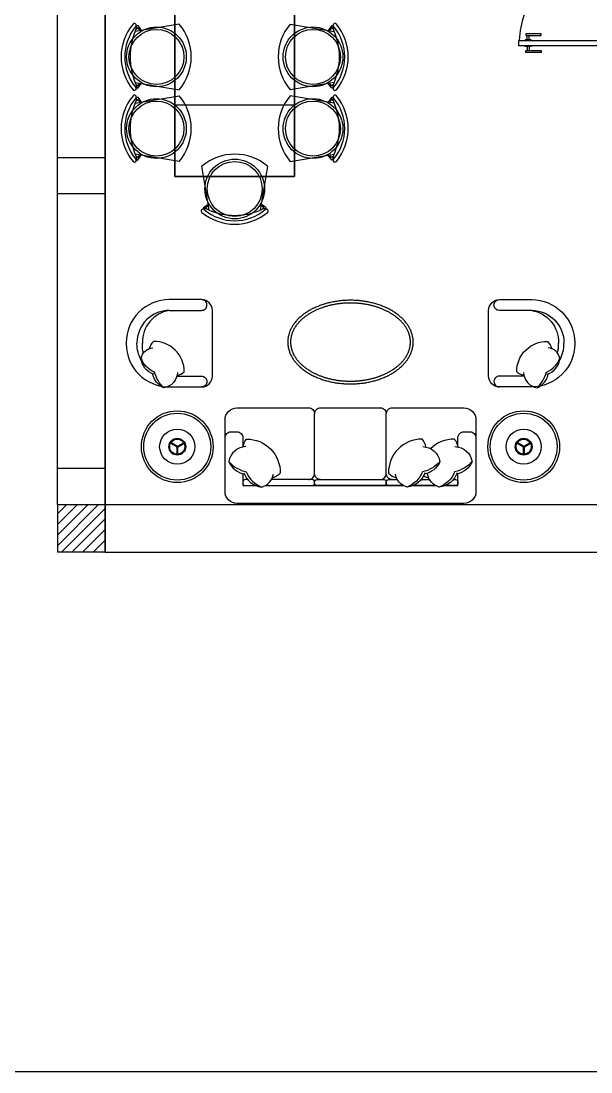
# Model space of a CAD drawing. Header units: inches. Extents: x 5 to 80005, y 6 to 60006.
# Drawn here: x 39719 to 44490, y 6 to 8799 of the extents above; entities that cross this region are included whole.
import ezdxf

# ---------------------------------------------------------------- set-up
doc = ezdxf.new("R2010")
doc.units = ezdxf.units.IN
doc.header["$MEASUREMENT"] = 0
doc.linetypes.add('ACAD_ISO08W100', pattern=[36, 24, -3, 6, -3])
doc.layers.add('freecads.com', color=7, linetype='Continuous')

# ---------------------------------------------------------------- blocks, each defined once
blk = doc.blocks.new('columnn')
h = blk.add_hatch()
h.set_pattern_fill('ANSI31', color=256, scale=500)
h.set_pattern_definition([(45, (-20875.046, -16891.983), (-44.19417, 44.19417), [])])
h.paths.add_polyline_path([(0, 200), (-200, 200), (-200, 0), (0, 0)])
h.paths.add_polyline_path([(200, 200), (0, 200), (0, 0), (200, 0)])
h.paths.add_polyline_path([(0, 0), (-200, 0), (-200, -200), (0, -200)])
h.paths.add_polyline_path([(200, 0), (0, 0), (0, -200), (200, -200)])
for p, q in [((-200, 200), (-200, -200)), ((-200, 200), (200, 200)), ((200, -200), (200, 200)), ((200, -200), (-200, -200))]:
    blk.add_line(p, q)

msp = doc.modelspace()

# ---------------------------------------------------------------- linework, layer by layer
for p, q in [((40424.29238, 14753.79966), (40424.29238, 4353.79966)), ((40024.29238, 4753.79966), (40024.29238, 14353.79966)), ((40424.29238, 4753.79966), (40424.29238, 14353.79966)), ((40424.29238, 4753.79966), (50024.29238, 4753.79966)), ((40424.29238, 4353.79966), (50024.29238, 4353.79966))]:
    msp.add_line(p, q)
at = {"color": 7, "linetype": 'ByBlock', "lineweight": -2, "ltscale": 0.7}
for p, q in [((41007.86114, 9499.14231), (41007.86114, 8099.14231)), ((41007.86114, 9499.14231), (41007.86114, 7499.14231)), ((42007.86114, 8099.14231), (42007.86114, 9499.14231)), ((42007.86114, 7499.14231), (42007.86114, 9499.14231)), ((41007.86114, 7499.14231), (41007.86114, 8899.14231)), ((42007.86114, 8899.14231), (42007.86114, 7499.14231)), ((41043.61749, 8774.14231), (40674.94875, 8712.69752)), ((40677.61074, 8718.83828), (40681.19485, 8713.73853)), ((40682.76272, 8769.526), (40682.20326, 8770.74708)), ((40684.93735, 8733.48999), (40697.685, 8742.44905)), ((40696.01643, 8762.21454), (40724.95915, 8721.03258)), ((40697.685, 8742.44905), (40714.01807, 8719.20907)), ((41972.10479, 8774.14231), (42340.77354, 8712.69752)), ((42319.70585, 8762.21454), (42290.76314, 8721.03258)), ((42318.03729, 8742.44905), (42301.70421, 8719.20907)), ((42330.78493, 8733.48999), (42318.03729, 8742.44905)), ((42332.95956, 8769.526), (42333.51903, 8770.74708)), ((42338.11154, 8718.83828), (42334.52743, 8713.73853)), ((40674.94875, 8285.5871), (41043.61749, 8224.14231)), ((40677.61074, 8279.44633), (40681.19485, 8284.54608)), ((40696.01643, 8236.07007), (40724.95915, 8277.25203)), ((40697.685, 8255.83557), (40714.01807, 8279.07554)), ((42340.77354, 8285.5871), (41972.10479, 8224.14231)), ((42319.70585, 8236.07007), (42290.76314, 8277.25203)), ((42318.03729, 8255.83557), (42301.70421, 8279.07554)), ((42338.11154, 8279.44633), (42334.52743, 8284.54608)), ((40682.76272, 8228.75861), (40682.20326, 8227.53753)), ((40684.93735, 8264.79462), (40697.685, 8255.83557)), ((42330.78493, 8264.79462), (42318.03729, 8255.83557)), ((42332.95956, 8228.75861), (42333.51903, 8227.53753)), ((40674.94875, 8112.69752), (41043.61749, 8174.14231)), ((40677.61074, 8118.83828), (40681.19485, 8113.73853)), ((40682.76272, 8169.526), (40682.20326, 8170.74708)), ((40684.93735, 8133.48999), (40697.685, 8142.44905)), ((40696.01643, 8162.21454), (40724.95915, 8121.03258)), ((40697.685, 8142.44905), (40714.01807, 8119.20907)), ((41007.86114, 8099.14231), (42007.86114, 8099.14231)), ((42340.77354, 8112.69752), (41972.10479, 8174.14231)), ((42319.70585, 8162.21454), (42290.76314, 8121.03258)), ((42318.03729, 8142.44905), (42301.70421, 8119.20907)), ((42330.78493, 8133.48999), (42318.03729, 8142.44905)), ((42332.95956, 8169.526), (42333.51903, 8170.74708)), ((42338.11154, 8118.83828), (42334.52743, 8113.73853)), ((41043.61749, 7624.14231), (40674.94875, 7685.5871)), ((40677.61074, 7679.44633), (40681.19485, 7684.54608)), ((40684.93735, 7664.79462), (40697.685, 7655.83557)), ((40696.01643, 7636.07007), (40724.95915, 7677.25203)), ((40697.685, 7655.83557), (40714.01807, 7679.07554)), ((41972.10479, 7624.14231), (42340.77354, 7685.5871)), ((42319.70585, 7636.07007), (42290.76314, 7677.25203)), ((42318.03729, 7655.83557), (42301.70421, 7679.07554)), ((42330.78493, 7664.79462), (42318.03729, 7655.83557)), ((42338.11154, 7679.44633), (42334.52743, 7684.54608)), ((40682.76272, 7628.75861), (40682.20326, 7627.53753)), ((41294.30593, 7216.22991), (41232.86114, 7584.89866)), ((41782.86114, 7584.89866), (41721.41635, 7216.22991)), ((42332.95956, 7628.75861), (42333.51903, 7627.53753)), ((41007.86114, 7499.14231), (42007.86114, 7499.14231)), ((42007.86114, 7499.14231), (41007.86114, 7499.14231)), ((41237.47745, 7224.04389), (41236.25637, 7223.48442)), ((41244.78891, 7237.29759), (41285.97087, 7266.24031)), ((41264.5544, 7238.96616), (41287.79438, 7255.29924)), ((41273.51346, 7226.21852), (41264.5544, 7238.96616)), ((41288.16516, 7218.89191), (41293.26491, 7222.47602)), ((41727.55712, 7218.89191), (41722.45737, 7222.47602)), ((41751.16788, 7238.96616), (41727.9279, 7255.29924)), ((41770.93338, 7237.29759), (41729.75142, 7266.24031)), ((41742.20882, 7226.21852), (41751.16788, 7238.96616)), ((41778.24484, 7224.04389), (41779.46591, 7223.48442))]:
    msp.add_line(p, q, dxfattribs=at)
at = {"color": 7, "linetype": 'ACAD_ISO08W100', "ltscale": 20}
for p, q in [((40424.29238, 7653.79966), (40024.29238, 7653.79966)), ((40424.29238, 7353.79966), (40024.29238, 7353.79966)), ((40424.29238, 5053.79966), (40024.29238, 5053.79966))]:
    msp.add_line(p, q, dxfattribs=at)
at = {"color": 7, "ltscale": 0.03}
for p, q in [((41025.28614, 5234.91433), (40964.22022, 5270.17075)), ((41028.43614, 5240.37029), (40967.37022, 5275.62671)), ((41023.71114, 5237.64231), (41023.71114, 5167.12946)), ((41025.28614, 5240.37029), (41086.35206, 5275.62671)), ((41028.43614, 5234.91433), (41089.50206, 5270.17075)), ((41030.01114, 5237.64231), (41030.01114, 5167.12946)), ((43925.28614, 5234.91433), (43864.22022, 5270.17075)), ((43928.43614, 5240.37029), (43867.37022, 5275.62671)), ((43923.71114, 5237.64231), (43923.71114, 5167.12946)), ((43925.28614, 5240.37029), (43986.35206, 5275.62671)), ((43928.43614, 5234.91433), (43989.50206, 5270.17075)), ((43930.01114, 5237.64231), (43930.01114, 5167.12946))]:
    msp.add_line(p, q, dxfattribs=at)
at = {"color": 7, "ltscale": 20}
msp.add_lwpolyline([(4.79238, 60005.79966), (80004.79238, 60005.79966), (80004.79238, 5.79966), (4.79238, 5.79966)], close=True, dxfattribs=at)
at = {"color": 7, "ltscale": 0.03}
for points in [[(41320.79775, 6102.64231), (41320.79775, 6377.64231, 0.414213563), (41230.63381, 6467.80624), (40960.14201, 6467.80624, 0.4142135624), (40599.48627, 6107.1505), (40599.48627, 6102.64231), (40599.48627, 6098.13411, 0.4142135624), (40960.14201, 5737.47837), (41230.63381, 5737.47837, 0.414213563), (41320.79775, 5827.64231), (41320.79775, 6102.64231)], [(43632.92454, 6102.64231), (43632.92454, 6377.64231, -0.414213563), (43723.08847, 6467.80624), (43993.58028, 6467.80624, -0.4142135624), (44354.23601, 6107.1505), (44354.23601, 6102.64231), (44354.23601, 6098.13411, -0.4142135624), (43993.58028, 5737.47837), (43723.08847, 5737.47837, -0.414213563), (43632.92454, 5827.64231), (43632.92454, 6102.64231)]]:
    msp.add_lwpolyline(points, format="xyb", dxfattribs=at)
at = {"color": 7}
for points in [[(40960.13754, 6377.64231), (41230.63381, 6377.64231, 0.4142135624), (41275.71578, 6422.72427), (41275.71578, 6422.72427, 0.4142135624), (41230.63381, 6467.80624)], [(43993.58474, 6377.64231), (43723.08847, 6377.64231, -0.4142135624), (43678.0065, 6422.72427), (43678.0065, 6422.72427, -0.4142135624), (43723.08847, 6467.80624)], [(40960.14201, 6377.64231, 0.4142135624), (40689.6502, 6107.1505), (40689.6502, 6102.64231)], [(40960.14201, 6377.64231, 0.3727189106), (40734.73217, 6107.1505), (40734.73217, 6102.64231)], [(43993.58028, 6377.64231, -0.3727189106), (44218.99011, 6107.1505), (44218.99011, 6102.64231)], [(43993.58028, 6377.64231, -0.4142135624), (44264.07208, 6107.1505), (44264.07208, 6102.64231)], [(40725.32699, 5963.86676, -0.1305914895), (40689.6502, 6098.13411), (40689.6502, 6102.64231)], [(40744.44621, 6021.27191, -0.0723842364), (40734.73217, 6098.13411), (40734.73217, 6102.64231)], [(41025.5192, 5836.56061, 0.1655406299), (41085.08502, 5864.44974, 0.4259891687), (40826.82532, 6117.63882, 0.1215233233), (40791.22872, 6057.53659, -7.1154642914)], [(43928.20308, 5836.56061, -0.1655406299), (43868.63726, 5864.44974, -0.4259891687), (44126.89697, 6117.63882, -0.1215233233), (44162.49356, 6057.53659, 7.1154642914)], [(44209.27607, 6021.27191, 0.0723842364), (44218.99011, 6098.13411), (44218.99011, 6102.64231)], [(44228.39529, 5963.86676, 0.1305914895), (44264.07208, 6098.13411), (44264.07208, 6102.64231)], [(40830.98084, 5843.66321, -0.3066634949), (40723.52143, 5978.12646, -0.3063299663), (40821.66011, 6065.96759, 0.8728471598)], [(44122.74144, 5843.66321, 0.3066634949), (44230.20086, 5978.12646, 0.3063299663), (44132.06217, 6065.96759, -0.8728471598)], [(40914.63362, 5730.10454, -0.1477298759), (40837.1557, 5861.86621, -0.2133427586), (40723.52143, 5978.12646, -0.1786618102)], [(44039.08866, 5730.10454, 0.1477298759), (44116.56659, 5861.86621, 0.2133427586), (44230.20086, 5978.12646, 0.1786618102)], [(41028.26789, 5859.28263, -0.3567723648), (40914.63362, 5730.10454, -0.2495420503), (40820.98932, 5847.15175, 9.6168803477)], [(41023.35125, 5827.64231), (41230.63381, 5827.64231, -0.4142135624), (41275.71578, 5782.56034), (41275.71578, 5782.56034, -0.4142135624), (41230.63381, 5737.47837)], [(43930.37103, 5827.64231), (43723.08847, 5827.64231, 0.4142135624), (43678.0065, 5782.56034), (43678.0065, 5782.56034, 0.4142135624), (43723.08847, 5737.47837)], [(43925.45439, 5859.28263, 0.3567723648), (44039.08866, 5730.10454, 0.2495420503), (44132.73296, 5847.15175, -9.6168803477)], [(42126.86114, 4962.64231, 0.4142135624), (42176.86114, 5012.64231), (42176.86114, 5512.64231, 0.4142135624)], [(42826.86114, 4962.64231, -0.4142135624), (42776.86114, 5012.64231), (42776.86114, 5512.64231, -0.4142135624)], [(41426.86114, 5312.64231, -0.4142135624), (41476.86114, 5362.64231), (41526.86114, 5362.64231, -0.4142135624), (41576.86114, 5312.64231), (41576.86114, 5235.17411)], [(41576.75234, 5235.15156, -0.1655406299), (41607.68393, 5301.21547, -0.4259891687), (41888.49364, 5014.78198, -0.1215233233), (41821.8348, 4975.30212, 7.1154642914)], [(43107.62187, 5235.15156, 0.1655406299), (43076.69028, 5301.21547, 0.4259891687), (42795.88058, 5014.78198, 0.1215233233), (42862.53942, 4975.30212, -7.1154642914)], [(43376.96994, 5235.15156, 0.1655406299), (43346.03835, 5301.21547, 0.2002311474), (43147.55667, 5220.75597, 0.1215233233)], [(43376.86114, 5235.17411), (43376.86114, 5312.64231, -0.4142135624), (43426.86114, 5362.64231), (43476.86114, 5362.64231, -0.4142135624), (43526.86114, 5312.64231)], [(41601.95314, 5238.2001, 0.3567723648), (41458.68289, 5112.16937, 0.2495420503), (41588.49888, 5008.30933, -9.6168803477)], [(43082.42108, 5238.2001, -0.3567723648), (43225.69133, 5112.16937, -0.2495420503), (43095.87534, 5008.30933, 9.6168803477)], [(43351.76915, 5238.2001, -0.3567723648), (43495.0394, 5112.16937, -0.2495420503), (43365.2234, 5008.30933, 9.6168803477)], [(41458.68289, 5112.16937, 0.1477298759), (41604.81856, 5026.23931, 0.2133427586), (41733.76175, 4900.20857, 0.1786618102)], [(43225.69133, 5112.16937, -0.1477298759), (43079.55566, 5026.23931, -0.2133427586), (42950.61247, 4900.20857, -0.1786618102)], [(43495.0394, 5112.16937, -0.1477298759), (43348.90373, 5026.23931, -0.2133427586), (43219.96053, 4900.20857, -0.1786618102)], [(41584.62978, 5019.39083, 0.3066634949), (41733.76175, 4900.20857, 0.3063299663), (41831.18554, 5009.0533, -0.8728471598)], [(42226.86114, 4962.64231, -0.4142135624), (42176.86114, 5012.64231)], [(42726.86114, 4962.64231, 0.4142135624), (42776.86114, 5012.64231)], [(43099.74444, 5019.39083, -0.3066634949), (42950.61247, 4900.20857, -0.3063299663), (42853.18867, 5009.0533, 0.8728471598)], [(43369.0925, 5019.39083, -0.3066634949), (43219.96053, 4900.20857, -0.3063299663), (43122.53674, 5009.0533, 0.8728471598)], [(41615.01694, 4962.64231), (41596.86114, 4962.64231, 0.4142135624), (41576.86114, 4942.64231), (41576.86114, 4932.64231, 0.4142135624), (41596.86114, 4912.64231)], [(41765.22913, 4912.64231), (42156.86114, 4912.64231, 0.4142135624), (42176.86114, 4932.64231), (42176.86114, 4942.64231, 0.4142135624), (42156.86114, 4962.64231), (41815.57607, 4962.64231, 0.4142135624)], [(42919.14508, 4912.64231), (42796.86114, 4912.64231, -0.4142135624), (42776.86114, 4932.64231), (42776.86114, 4942.64231, -0.4142135624), (42796.86114, 4962.64231), (42868.79815, 4962.64231, -0.4142135624)], [(43069.35727, 4962.64231), (43138.14621, 4962.64231, -0.4142135624)], [(43089.96815, 4994.8497, 0.071865379), (43131.88749, 4975.30212, -7.1154642914)], [(43271.67502, 4912.64231), (43376.86114, 4912.64231), (43376.86114, 5010.90421, -0.4142135624)], [(43338.70534, 4962.64231), (43356.86114, 4962.64231, -0.4142135624), (43376.86114, 4942.64231), (43376.86114, 4932.64231, -0.4142135624), (43356.86114, 4912.64231)], [(41596.86114, 4912.64231), (41682.04727, 4912.64231, 0.4142135624)], [(43188.49315, 4912.64231), (43002.32695, 4912.64231, -0.4142135624)], [(43356.86114, 4912.64231), (43271.67502, 4912.64231, -0.4142135624)]]:
    msp.add_lwpolyline(points, format="xyb", dxfattribs=at)
at = {"color": 7, "ltscale": 0.03}
msp.add_lwpolyline([(41426.86114, 5462.64231, -0.4142135624), (41526.86114, 5562.64231), (42126.86114, 5562.64231, -0.4142135624), (42176.86114, 5512.64231, -0.4142135624), (42226.86114, 5562.64231), (42726.86114, 5562.64231, -0.4142135624), (42776.86114, 5512.64231, -0.4142135624), (42826.86114, 5562.64231), (43426.86114, 5562.64231, -0.4142135624), (43526.86114, 5462.64231), (43526.86114, 4862.64231, -0.4142135624), (43426.86114, 4762.64231), (41526.86114, 4762.64231, -0.4142135624), (41426.86114, 4862.64231)], format="xyb", close=True, dxfattribs=at)
at = {"color": 7}
for points in [[(41576.86114, 5010.90421), (41576.86114, 4912.64231), (41682.04727, 4912.64231)], [(41765.22913, 4912.64231), (42919.14508, 4912.64231)], [(43002.32695, 4912.64231), (43188.49315, 4912.64231)]]:
    msp.add_lwpolyline(points, dxfattribs=at)
msp.add_lwpolyline([(42756.86114, 4912.64231), (42196.86114, 4912.64231, -0.4142135624), (42176.86114, 4932.64231), (42176.86114, 4942.64231, -0.4142135624), (42196.86114, 4962.64231), (42756.86114, 4962.64231, -0.4142135624), (42776.86114, 4942.64231), (42776.86114, 4932.64231, -0.4142135624)], format="xyb", close=True, dxfattribs=at)
at = {"color": 7, "ltscale": 0.03}
msp.add_polyline3d([(41951.86114, 6112.64231, 0), (41951.95516, 6106.01886, 0), (41952.23717, 6099.39779, 0), (41952.70708, 6092.78146, 0), (41953.36472, 6086.17225, 0), (41954.20985, 6079.57251, 0), (41955.24217, 6072.98462, 0), (41956.46131, 6066.41093, 0), (41957.86683, 6059.8538, 0), (41959.45824, 6053.31558, 0), (41961.23495, 6046.79861, 0), (41963.19634, 6040.30521, 0), (41965.3417, 6033.83773, 0), (41967.67027, 6027.39847, 0), (41970.1812, 6020.98974, 0), (41972.8736, 6014.61383, 0), (41975.74651, 6008.27304, 0), (41978.79889, 6001.96962, 0), (41982.02966, 5995.70585, 0), (41985.43765, 5989.48395, 0), (41989.02165, 5983.30617, 0), (41992.78037, 5977.1747, 0), (41996.71247, 5971.09176, 0), (42000.81654, 5965.05951, 0), (42005.0911, 5959.08012, 0), (42009.53463, 5953.15573, 0), (42014.14553, 5947.28846, 0), (42018.92216, 5941.48041, 0), (42023.8628, 5935.73366, 0), (42028.96568, 5930.05028, 0), (42034.22898, 5924.43229, 0), (42039.65082, 5918.88171, 0), (42045.22924, 5913.40053, 0), (42050.96225, 5907.9907, 0), (42056.84779, 5902.65417, 0), (42062.88377, 5897.39285, 0), (42069.06802, 5892.20862, 0), (42075.39832, 5887.10335, 0), (42081.8724, 5882.07885, 0), (42088.48795, 5877.13692, 0), (42095.2426, 5872.27935, 0), (42102.13393, 5867.50786, 0), (42109.15947, 5862.82417, 0), (42116.3167, 5858.22995, 0), (42123.60307, 5853.72685, 0), (42131.01595, 5849.31648, 0), (42138.5527, 5845.00043, 0), (42146.21062, 5840.78023, 0), (42153.98696, 5836.6574, 0), (42161.87894, 5832.63341, 0), (42169.88373, 5828.70971, 0), (42177.99847, 5824.8877, 0), (42186.22024, 5821.16876, 0), (42194.54612, 5817.5542, 0), (42202.9731, 5814.04534, 0), (42211.49818, 5810.64341, 0), (42220.1183, 5807.34965, 0), (42228.83037, 5804.16523, 0), (42237.63127, 5801.0913, 0), (42246.51786, 5798.12895, 0), (42255.48695, 5795.27924, 0), (42264.53532, 5792.54319, 0), (42273.65974, 5789.9218, 0), (42282.85693, 5787.41598, 0), (42292.12361, 5785.02665, 0), (42301.45645, 5782.75465, 0), (42310.85212, 5780.60081, 0), (42320.30724, 5778.56589, 0), (42329.81843, 5776.65061, 0), (42339.38229, 5774.85568, 0), (42348.99538, 5773.18172, 0), (42358.65427, 5771.62935, 0), (42368.3555, 5770.19911, 0), (42378.09559, 5768.89152, 0), (42387.87105, 5767.70704, 0), (42397.67839, 5766.6461, 0), (42407.51408, 5765.70909, 0), (42417.37461, 5764.89633, 0), (42427.25645, 5764.20811, 0), (42437.15605, 5763.64469, 0), (42447.06987, 5763.20627, 0), (42456.99437, 5762.89299, 0), (42466.92597, 5762.70498, 0), (42476.86114, 5762.64231, 0), (42486.79631, 5762.70498, 0), (42496.72792, 5762.89299, 0), (42506.65241, 5763.20627, 0), (42516.56623, 5763.64469, 0), (42526.46584, 5764.20811, 0), (42536.34767, 5764.89633, 0), (42546.2082, 5765.70909, 0), (42556.0439, 5766.6461, 0), (42565.85123, 5767.70704, 0), (42575.62669, 5768.89152, 0), (42585.36678, 5770.19911, 0), (42595.06801, 5771.62935, 0), (42604.7269, 5773.18172, 0), (42614.34, 5774.85568, 0), (42623.90385, 5776.65061, 0), (42633.41504, 5778.56589, 0), (42642.87017, 5780.60081, 0), (42652.26583, 5782.75465, 0), (42661.59867, 5785.02665, 0), (42670.86535, 5787.41598, 0), (42680.06255, 5789.9218, 0), (42689.18696, 5792.54319, 0), (42698.23534, 5795.27924, 0), (42707.20442, 5798.12895, 0), (42716.09101, 5801.0913, 0), (42724.89191, 5804.16523, 0), (42733.60399, 5807.34965, 0), (42742.22411, 5810.64341, 0), (42750.74918, 5814.04534, 0), (42759.17617, 5817.5542, 0), (42767.50204, 5821.16876, 0), (42775.72381, 5824.8877, 0), (42783.83855, 5828.70971, 0), (42791.84334, 5832.63341, 0), (42799.73532, 5836.6574, 0), (42807.51167, 5840.78023, 0), (42815.16958, 5845.00043, 0), (42822.70633, 5849.31648, 0), (42830.11922, 5853.72685, 0), (42837.40558, 5858.22995, 0), (42844.56281, 5862.82417, 0), (42851.58835, 5867.50786, 0), (42858.47968, 5872.27935, 0), (42865.23433, 5877.13692, 0), (42871.84988, 5882.07885, 0), (42878.32397, 5887.10335, 0), (42884.65426, 5892.20862, 0), (42890.83851, 5897.39285, 0), (42896.87449, 5902.65417, 0), (42902.76004, 5907.9907, 0), (42908.49305, 5913.40053, 0), (42914.07147, 5918.88171, 0), (42919.4933, 5924.43229, 0), (42924.7566, 5930.05028, 0), (42929.85948, 5935.73366, 0), (42934.80012, 5941.48041, 0), (42939.57675, 5947.28846, 0), (42944.18766, 5953.15573, 0), (42948.63118, 5959.08012, 0), (42952.90575, 5965.05951, 0), (42957.00981, 5971.09176, 0), (42960.94191, 5977.1747, 0), (42964.70063, 5983.30617, 0), (42968.28463, 5989.48395, 0), (42971.69262, 5995.70585, 0), (42974.92339, 6001.96962, 0), (42977.97577, 6008.27304, 0), (42980.84868, 6014.61383, 0), (42983.54108, 6020.98974, 0), (42986.05202, 6027.39847, 0), (42988.38058, 6033.83773, 0), (42990.52594, 6040.30521, 0), (42992.48733, 6046.79861, 0), (42994.26404, 6053.31558, 0), (42995.85545, 6059.8538, 0), (42997.26097, 6066.41093, 0), (42998.48011, 6072.98462, 0), (42999.51243, 6079.57251, 0), (43000.35757, 6086.17225, 0), (43001.0152, 6092.78146, 0), (43001.48511, 6099.39779, 0), (43001.76713, 6106.01886, 0), (43001.86114, 6112.64231, 0), (43001.76713, 6119.26575, 0), (43001.48511, 6125.88682, 0), (43001.0152, 6132.50315, 0), (43000.35757, 6139.11237, 0), (42999.51243, 6145.7121, 0), (42998.48011, 6152.29999, 0), (42997.26097, 6158.87368, 0), (42995.85545, 6165.43081, 0), (42994.26404, 6171.96903, 0), (42992.48733, 6178.48601, 0), (42990.52594, 6184.9794, 0), (42988.38058, 6191.44689, 0), (42986.05202, 6197.88615, 0), (42983.54108, 6204.29488, 0), (42980.84868, 6210.67078, 0), (42977.97577, 6217.01158, 0), (42974.92339, 6223.31499, 0), (42971.69262, 6229.57877, 0), (42968.28463, 6235.80066, 0), (42964.70063, 6241.97845, 0), (42960.94191, 6248.10991, 0), (42957.00981, 6254.19286, 0), (42952.90575, 6260.2251, 0), (42948.63118, 6266.20449, 0), (42944.18766, 6272.12889, 0), (42939.57675, 6277.99616, 0), (42934.80012, 6283.8042, 0), (42929.85948, 6289.55095, 0), (42924.7566, 6295.23434, 0), (42919.4933, 6300.85232, 0), (42914.07147, 6306.40291, 0), (42908.49305, 6311.88409, 0), (42902.76004, 6317.29392, 0), (42896.87449, 6322.63044, 0), (42890.83851, 6327.89176, 0), (42884.65426, 6333.07599, 0), (42878.32397, 6338.18127, 0), (42871.84988, 6343.20577, 0), (42865.23433, 6348.14769, 0), (42858.47968, 6353.00527, 0), (42851.58835, 6357.77675, 0), (42844.56281, 6362.46045, 0), (42837.40558, 6367.05467, 0), (42830.11922, 6371.55777, 0), (42822.70633, 6375.96813, 0), (42815.16958, 6380.28419, 0), (42807.51167, 6384.50439, 0), (42799.73532, 6388.62722, 0), (42791.84334, 6392.65121, 0), (42783.83855, 6396.5749, 0), (42775.72381, 6400.39691, 0), (42767.50204, 6404.11586, 0), (42759.17617, 6407.73041, 0), (42750.74918, 6411.23928, 0), (42742.22411, 6414.6412, 0), (42733.60399, 6417.93496, 0), (42724.89191, 6421.11938, 0), (42716.09101, 6424.19332, 0), (42707.20442, 6427.15567, 0), (42698.23534, 6430.00538, 0), (42689.18696, 6432.74142, 0), (42680.06255, 6435.36282, 0), (42670.86535, 6437.86863, 0), (42661.59867, 6440.25797, 0), (42652.26583, 6442.52996, 0), (42642.87017, 6444.68381, 0), (42633.41504, 6446.71873, 0), (42623.90385, 6448.634, 0), (42614.34, 6450.42894, 0), (42604.7269, 6452.10289, 0), (42595.06801, 6453.65527, 0), (42585.36678, 6455.08551, 0), (42575.62669, 6456.3931, 0), (42565.85123, 6457.57758, 0), (42556.0439, 6458.63851, 0), (42546.2082, 6459.57553, 0), (42536.34767, 6460.38829, 0), (42526.46584, 6461.0765, 0), (42516.56623, 6461.63992, 0), (42506.65241, 6462.07835, 0), (42496.72792, 6462.39162, 0), (42486.79631, 6462.57963, 0), (42476.86114, 6462.64231, 0), (42466.92597, 6462.57963, 0), (42456.99437, 6462.39162, 0), (42447.06987, 6462.07835, 0), (42437.15605, 6461.63992, 0), (42427.25645, 6461.0765, 0), (42417.37461, 6460.38829, 0), (42407.51408, 6459.57553, 0), (42397.67839, 6458.63851, 0), (42387.87105, 6457.57758, 0), (42378.09559, 6456.3931, 0), (42368.3555, 6455.08551, 0), (42358.65427, 6453.65527, 0), (42348.99538, 6452.10289, 0), (42339.38229, 6450.42894, 0), (42329.81843, 6448.634, 0), (42320.30724, 6446.71873, 0), (42310.85212, 6444.68381, 0), (42301.45645, 6442.52996, 0), (42292.12361, 6440.25797, 0), (42282.85693, 6437.86863, 0), (42273.65974, 6435.36282, 0), (42264.53532, 6432.74142, 0), (42255.48695, 6430.00538, 0), (42246.51786, 6427.15567, 0), (42237.63127, 6424.19332, 0), (42228.83037, 6421.11938, 0), (42220.1183, 6417.93496, 0), (42211.49818, 6414.6412, 0), (42202.9731, 6411.23928, 0), (42194.54612, 6407.73041, 0), (42186.22024, 6404.11586, 0), (42177.99847, 6400.39691, 0), (42169.88373, 6396.5749, 0), (42161.87894, 6392.65121, 0), (42153.98696, 6388.62722, 0), (42146.21062, 6384.50439, 0), (42138.5527, 6380.28419, 0), (42131.01595, 6375.96813, 0), (42123.60307, 6371.55777, 0), (42116.3167, 6367.05467, 0), (42109.15947, 6362.46045, 0), (42102.13393, 6357.77675, 0), (42095.2426, 6353.00527, 0), (42088.48795, 6348.14769, 0), (42081.8724, 6343.20577, 0), (42075.39832, 6338.18127, 0), (42069.06802, 6333.07599, 0), (42062.88377, 6327.89176, 0), (42056.84779, 6322.63044, 0), (42050.96225, 6317.29392, 0), (42045.22924, 6311.88409, 0), (42039.65082, 6306.40291, 0), (42034.22898, 6300.85232, 0), (42028.96568, 6295.23434, 0), (42023.8628, 6289.55095, 0), (42018.92216, 6283.8042, 0), (42014.14553, 6277.99616, 0), (42009.53463, 6272.12889, 0), (42005.0911, 6266.20449, 0), (42000.81654, 6260.2251, 0), (41996.71247, 6254.19286, 0), (41992.78037, 6248.10991, 0), (41989.02165, 6241.97845, 0), (41985.43765, 6235.80066, 0), (41982.02966, 6229.57877, 0), (41978.79889, 6223.31499, 0), (41975.74651, 6217.01158, 0), (41972.8736, 6210.67078, 0), (41970.1812, 6204.29488, 0), (41967.67027, 6197.88615, 0), (41965.3417, 6191.44689, 0), (41963.19634, 6184.9794, 0), (41961.23495, 6178.48601, 0), (41959.45824, 6171.96903, 0), (41957.86683, 6165.43081, 0), (41956.46131, 6158.87368, 0), (41955.24217, 6152.29999, 0), (41954.20985, 6145.7121, 0), (41953.36472, 6139.11237, 0), (41952.70708, 6132.50315, 0), (41952.23717, 6125.88682, 0), (41951.95516, 6119.26575, 0), (41951.86114, 6112.64231, 0)], dxfattribs=at)
at = {"color": 7, "linetype": 'Continuous'}
msp.add_polyline3d([(41975.19447, 6112.64231, 0), (41975.22505, 6109.06291, 0), (41975.3173, 6105.46697, 0), (41975.47204, 6101.855, 0), (41975.69009, 6098.22748, 0), (41975.97225, 6094.58494, 0), (41976.31934, 6090.92786, 0), (41976.73216, 6087.25675, 0), (41977.21153, 6083.57212, 0), (41977.75825, 6079.87445, 0), (41978.37314, 6076.16427, 0), (41979.057, 6072.44206, 0), (41979.81065, 6068.70834, 0), (41980.6349, 6064.9636, 0), (41981.53055, 6061.20834, 0), (41982.49842, 6057.44307, 0), (41983.53933, 6053.66829, 0), (41984.65407, 6049.8845, 0), (41985.84346, 6046.0922, 0), (41987.10831, 6042.2919, 0), (41988.44943, 6038.4841, 0), (41989.86766, 6034.66931, 0), (41991.3645, 6030.84855, 0), (41992.94052, 6027.02306, 0), (41994.59584, 6023.19399, 0), (41996.33058, 6019.36248, 0), (41998.14486, 6015.52966, 0), (42000.0388, 6011.69667, 0), (42002.0125, 6007.86466, 0), (42004.06608, 6004.03476, 0), (42006.19966, 6000.20811, 0), (42008.41336, 5996.38586, 0), (42010.70729, 5992.56914, 0), (42013.08157, 5988.75909, 0), (42015.53631, 5984.95685, 0), (42018.07163, 5981.16356, 0), (42020.68765, 5977.38036, 0), (42023.38447, 5973.60839, 0), (42026.16222, 5969.8488, 0), (42029.02102, 5966.10271, 0), (42031.96097, 5962.37127, 0), (42034.9822, 5958.65562, 0), (42038.08544, 5954.95687, 0), (42041.27573, 5951.2759, 0), (42044.55317, 5947.61361, 0), (42047.91652, 5943.97098, 0), (42051.36456, 5940.34894, 0), (42054.89608, 5936.74847, 0), (42058.50985, 5933.17052, 0), (42062.20466, 5929.61605, 0), (42065.97927, 5926.08601, 0), (42069.83248, 5922.58136, 0), (42073.76306, 5919.10306, 0), (42077.76979, 5915.65206, 0), (42081.85145, 5912.22933, 0), (42086.00681, 5908.83581, 0), (42090.23466, 5905.47247, 0), (42094.53378, 5902.14027, 0), (42098.90294, 5898.84015, 0), (42103.34093, 5895.57309, 0), (42107.84652, 5892.34003, 0), (42112.4185, 5889.14193, 0), (42117.05564, 5885.97975, 0), (42121.75671, 5882.85445, 0), (42126.52051, 5879.76698, 0), (42131.34581, 5876.71831, 0), (42136.23139, 5873.70938, 0), (42141.17603, 5870.74116, 0), (42146.1785, 5867.8146, 0), (42151.23759, 5864.93066, 0), (42156.35208, 5862.09029, 0), (42161.52074, 5859.29446, 0), (42166.74236, 5856.54413, 0), (42172.0157, 5853.84024, 0), (42177.33957, 5851.18375, 0), (42182.71272, 5848.57563, 0), (42188.13394, 5846.01683, 0), (42193.60202, 5843.50831, 0), (42199.11572, 5841.05102, 0), (42204.67383, 5838.64592, 0), (42210.27513, 5836.29397, 0), (42215.9184, 5833.99613, 0), (42221.60242, 5831.75335, 0), (42227.32595, 5829.56659, 0), (42233.08037, 5827.43654, 0), (42238.85125, 5825.36299, 0), (42244.63789, 5823.34571, 0), (42250.43989, 5821.38444, 0), (42256.25687, 5819.47894, 0), (42262.08841, 5817.62897, 0), (42267.93414, 5815.8343, 0), (42273.79364, 5814.09468, 0), (42279.66652, 5812.40986, 0), (42285.55239, 5810.77962, 0), (42291.45085, 5809.20369, 0), (42297.36151, 5807.68185, 0), (42303.28396, 5806.21385, 0), (42309.21781, 5804.79946, 0), (42315.16266, 5803.43842, 0), (42321.11812, 5802.13049, 0), (42327.08379, 5800.87545, 0), (42333.05928, 5799.67303, 0), (42339.04418, 5798.52301, 0), (42345.0381, 5797.42514, 0), (42351.04065, 5796.37918, 0), (42357.05143, 5795.38489, 0), (42363.07003, 5794.44202, 0), (42369.09608, 5793.55033, 0), (42375.12916, 5792.70959, 0), (42381.16888, 5791.91955, 0), (42387.21485, 5791.17997, 0), (42393.26666, 5790.49061, 0), (42399.32393, 5789.85122, 0), (42405.38626, 5789.26157, 0), (42411.45324, 5788.72141, 0), (42417.52449, 5788.2305, 0), (42423.5996, 5787.7886, 0), (42429.67818, 5787.39547, 0), (42435.75984, 5787.05087, 0), (42441.84417, 5786.75455, 0), (42447.93078, 5786.50628, 0), (42454.01928, 5786.3058, 0), (42460.10926, 5786.15289, 0), (42466.20033, 5786.0473, 0), (42472.2921, 5785.98878, 0), (42478.38416, 5785.9771, 0), (42484.47613, 5786.01217, 0), (42490.5676, 5786.09419, 0), (42496.65818, 5786.22342, 0), (42502.74746, 5786.40008, 0), (42508.83507, 5786.62442, 0), (42514.92059, 5786.89669, 0), (42521.00363, 5787.21712, 0), (42527.0838, 5787.58596, 0), (42533.1607, 5788.00344, 0), (42539.23393, 5788.46981, 0), (42545.30309, 5788.98532, 0), (42551.36779, 5789.55019, 0), (42557.42764, 5790.16468, 0), (42563.48223, 5790.82903, 0), (42569.53117, 5791.54347, 0), (42575.57407, 5792.30825, 0), (42581.61052, 5793.12361, 0), (42587.64013, 5793.98979, 0), (42593.66251, 5794.90704, 0), (42599.67725, 5795.87559, 0), (42605.68396, 5796.89569, 0), (42611.68225, 5797.96757, 0), (42617.67171, 5799.09149, 0), (42623.65195, 5800.26768, 0), (42629.62258, 5801.49638, 0), (42635.58319, 5802.77783, 0), (42641.5334, 5804.11228, 0), (42647.4728, 5805.49997, 0), (42653.401, 5806.94114, 0), (42659.3176, 5808.43603, 0), (42665.22221, 5809.98488, 0), (42671.11442, 5811.58793, 0), (42676.99385, 5813.24544, 0), (42682.86009, 5814.95762, 0), (42688.71275, 5816.72474, 0), (42694.55144, 5818.54703, 0), (42700.37575, 5820.42473, 0), (42706.18529, 5822.35808, 0), (42711.97966, 5824.34733, 0), (42717.75847, 5826.39272, 0), (42723.52131, 5828.49448, 0), (42729.26296, 5830.65291, 0), (42734.96689, 5832.8678, 0), (42740.63068, 5835.13823, 0), (42746.25312, 5837.46324, 0), (42751.83298, 5839.84189, 0), (42757.36904, 5842.2732, 0), (42762.86008, 5844.75623, 0), (42768.30488, 5847.29001, 0), (42773.70223, 5849.87359, 0), (42779.05089, 5852.50601, 0), (42784.34964, 5855.18632, 0), (42789.59728, 5857.91355, 0), (42794.79257, 5860.68675, 0), (42799.9343, 5863.50497, 0), (42805.02124, 5866.36724, 0), (42810.05217, 5869.27261, 0), (42815.02588, 5872.22012, 0), (42819.94114, 5875.20881, 0), (42824.79673, 5878.23774, 0), (42829.59143, 5881.30593, 0), (42834.32402, 5884.41243, 0), (42838.99329, 5887.55629, 0), (42843.59799, 5890.73655, 0), (42848.13693, 5893.95225, 0), (42852.60887, 5897.20243, 0), (42857.0126, 5900.48614, 0), (42861.34689, 5903.80242, 0), (42865.61053, 5907.15031, 0), (42869.80229, 5910.52886, 0), (42873.92096, 5913.9371, 0), (42877.9653, 5917.37409, 0), (42881.93411, 5920.83886, 0), (42885.82615, 5924.33045, 0), (42889.64022, 5927.84792, 0), (42893.37508, 5931.39029, 0), (42897.02952, 5934.95662, 0), (42900.60232, 5938.54595, 0), (42904.09225, 5942.15733, 0), (42907.4981, 5945.78978, 0), (42910.81865, 5949.44236, 0), (42914.05266, 5953.11411, 0), (42917.19896, 5956.80407, 0), (42920.26087, 5960.5114, 0), (42923.24144, 5964.23509, 0), (42926.1408, 5967.97399, 0), (42928.95906, 5971.72698, 0), (42931.69633, 5975.4929, 0), (42934.35274, 5979.27063, 0), (42936.92839, 5983.05901, 0), (42939.42341, 5986.85692, 0), (42941.8379, 5990.66321, 0), (42944.17199, 5994.47674, 0), (42946.42579, 5998.29637, 0), (42948.59942, 6002.12096, 0), (42950.69299, 6005.94938, 0), (42952.70662, 6009.78047, 0), (42954.64042, 6013.61312, 0), (42956.49451, 6017.44616, 0), (42958.26901, 6021.27847, 0), (42959.96403, 6025.10891, 0), (42961.57968, 6028.93633, 0), (42963.11609, 6032.75959, 0), (42964.57343, 6036.57754, 0), (42965.95299, 6040.38891, 0), (42967.25588, 6044.19302, 0), (42968.4829, 6047.98938, 0), (42969.63487, 6051.77749, 0), (42970.71259, 6055.55684, 0), (42971.71687, 6059.32692, 0), (42972.64854, 6063.08725, 0), (42973.50839, 6066.83731, 0), (42974.29723, 6070.57661, 0), (42975.01589, 6074.30464, 0), (42975.66516, 6078.0209, 0), (42976.24587, 6081.72488, 0), (42976.75881, 6085.41609, 0), (42977.2048, 6089.09403, 0), (42977.58465, 6092.75818, 0), (42977.89917, 6096.40806, 0), (42978.14918, 6100.04315, 0), (42978.33547, 6103.66296, 0), (42978.45887, 6107.26698, 0), (42978.52018, 6110.85471, 0), (42978.52018, 6114.42991, 0), (42978.45887, 6118.01764, 0), (42978.33547, 6121.62166, 0), (42978.14918, 6125.24146, 0), (42977.89917, 6128.87656, 0), (42977.58465, 6132.52643, 0), (42977.2048, 6136.19059, 0), (42976.75881, 6139.86852, 0), (42976.24587, 6143.55973, 0), (42975.66516, 6147.26372, 0), (42975.01589, 6150.97998, 0), (42974.29723, 6154.70801, 0), (42973.50839, 6158.4473, 0), (42972.64854, 6162.19736, 0), (42971.71687, 6165.95769, 0), (42970.71259, 6169.72778, 0), (42969.63487, 6173.50713, 0), (42968.4829, 6177.29523, 0), (42967.25588, 6181.09159, 0), (42965.95299, 6184.89571, 0), (42964.57343, 6188.70707, 0), (42963.11609, 6192.52503, 0), (42961.57968, 6196.34829, 0), (42959.96403, 6200.17571, 0), (42958.26901, 6204.00614, 0), (42956.49451, 6207.83845, 0), (42954.64042, 6211.6715, 0), (42952.70662, 6215.50414, 0), (42950.69299, 6219.33524, 0), (42948.59942, 6223.16366, 0), (42946.42579, 6226.98825, 0), (42944.17199, 6230.80788, 0), (42941.8379, 6234.62141, 0), (42939.42341, 6238.4277, 0), (42936.92839, 6242.2256, 0), (42934.35274, 6246.01399, 0), (42931.69633, 6249.79171, 0), (42928.95906, 6253.55764, 0), (42926.1408, 6257.31062, 0), (42923.24144, 6261.04953, 0), (42920.26087, 6264.77322, 0), (42917.19896, 6268.48054, 0), (42914.05266, 6272.17051, 0), (42910.81865, 6275.84226, 0), (42907.4981, 6279.49484, 0), (42904.09225, 6283.12729, 0), (42900.60232, 6286.73866, 0), (42897.02952, 6290.32799, 0), (42893.37508, 6293.89432, 0), (42889.64022, 6297.4367, 0), (42885.82615, 6300.95416, 0), (42881.93411, 6304.44576, 0), (42877.9653, 6307.91053, 0), (42873.92096, 6311.34751, 0), (42869.80229, 6314.75576, 0), (42865.61053, 6318.13431, 0), (42861.34689, 6321.4822, 0), (42857.0126, 6324.79848, 0), (42852.60887, 6328.08219, 0), (42848.13693, 6331.33237, 0), (42843.59799, 6334.54807, 0), (42838.99329, 6337.72832, 0), (42834.32402, 6340.87218, 0), (42829.59143, 6343.97869, 0), (42824.79673, 6347.04688, 0), (42819.94114, 6350.0758, 0), (42815.02588, 6353.0645, 0), (42810.05217, 6356.01201, 0), (42805.02124, 6358.91738, 0), (42799.9343, 6361.77965, 0), (42794.79257, 6364.59786, 0), (42789.59728, 6367.37107, 0), (42784.34964, 6370.0983, 0), (42779.05089, 6372.77861, 0), (42773.70223, 6375.41103, 0), (42768.30488, 6377.99461, 0), (42762.86008, 6380.52839, 0), (42757.36904, 6383.01142, 0), (42751.83298, 6385.44273, 0), (42746.25312, 6387.82137, 0), (42740.63068, 6390.14639, 0), (42734.96689, 6392.41682, 0), (42729.26296, 6394.63171, 0), (42723.52131, 6396.79013, 0), (42717.75847, 6398.8919, 0), (42711.97966, 6400.93728, 0), (42706.18529, 6402.92653, 0), (42700.37575, 6404.85989, 0), (42694.55144, 6406.73759, 0), (42688.71275, 6408.55987, 0), (42682.86009, 6410.32699, 0), (42676.99385, 6412.03918, 0), (42671.11442, 6413.69668, 0), (42665.22221, 6415.29974, 0), (42659.3176, 6416.84859, 0), (42653.401, 6418.34348, 0), (42647.4728, 6419.78465, 0), (42641.5334, 6421.17233, 0), (42635.58319, 6422.50678, 0), (42629.62258, 6423.78824, 0), (42623.65195, 6425.01694, 0), (42617.67171, 6426.19313, 0), (42611.68225, 6427.31704, 0), (42605.68396, 6428.38893, 0), (42599.67725, 6429.40903, 0), (42593.66251, 6430.37758, 0), (42587.64013, 6431.29482, 0), (42581.61052, 6432.16101, 0), (42575.57407, 6432.97637, 0), (42569.53117, 6433.74115, 0), (42563.48223, 6434.45559, 0), (42557.42764, 6435.11993, 0), (42551.36779, 6435.73442, 0), (42545.30309, 6436.2993, 0), (42539.23393, 6436.8148, 0), (42533.1607, 6437.28118, 0), (42527.0838, 6437.69866, 0), (42521.00363, 6438.0675, 0), (42514.92059, 6438.38793, 0), (42508.83507, 6438.66019, 0), (42502.74746, 6438.88454, 0), (42496.65818, 6439.0612, 0), (42490.5676, 6439.19042, 0), (42484.47613, 6439.27245, 0), (42478.38416, 6439.30752, 0), (42472.2921, 6439.29584, 0), (42466.20033, 6439.23732, 0), (42460.10926, 6439.13173, 0), (42454.01928, 6438.97881, 0), (42447.93078, 6438.77834, 0), (42441.84417, 6438.53007, 0), (42435.75984, 6438.23375, 0), (42429.67818, 6437.88914, 0), (42423.5996, 6437.49601, 0), (42417.52449, 6437.05412, 0), (42411.45324, 6436.56321, 0), (42405.38626, 6436.02305, 0), (42399.32393, 6435.4334, 0), (42393.26666, 6434.79401, 0), (42387.21485, 6434.10465, 0), (42381.16888, 6433.36506, 0), (42375.12916, 6432.57502, 0), (42369.09608, 6431.73428, 0), (42363.07003, 6430.8426, 0), (42357.05143, 6429.89973, 0), (42351.04065, 6428.90544, 0), (42345.0381, 6427.85947, 0), (42339.04418, 6426.7616, 0), (42333.05928, 6425.61158, 0), (42327.08379, 6424.40917, 0), (42321.11812, 6423.15412, 0), (42315.16266, 6421.8462, 0), (42309.21781, 6420.48516, 0), (42303.28396, 6419.07076, 0), (42297.36151, 6417.60276, 0), (42291.45085, 6416.08092, 0), (42285.55239, 6414.505, 0), (42279.66652, 6412.87475, 0), (42273.79364, 6411.18994, 0), (42267.93414, 6409.45031, 0), (42262.08841, 6407.65564, 0), (42256.25687, 6405.80568, 0), (42250.43989, 6403.90018, 0), (42244.63789, 6401.93891, 0), (42238.85125, 6399.92162, 0), (42233.08037, 6397.84808, 0), (42227.32595, 6395.71803, 0), (42221.60242, 6393.53127, 0), (42215.9184, 6391.28849, 0), (42210.27513, 6388.99064, 0), (42204.67383, 6386.63869, 0), (42199.11572, 6384.2336, 0), (42193.60202, 6381.77631, 0), (42188.13394, 6379.26778, 0), (42182.71272, 6376.70898, 0), (42177.33957, 6374.10086, 0), (42172.0157, 6371.44438, 0), (42166.74236, 6368.74049, 0), (42161.52074, 6365.99015, 0), (42156.35208, 6363.19432, 0), (42151.23759, 6360.35396, 0), (42146.1785, 6357.47002, 0), (42141.17603, 6354.54346, 0), (42136.23139, 6351.57524, 0), (42131.34581, 6348.56631, 0), (42126.52051, 6345.51763, 0), (42121.75671, 6342.43017, 0), (42117.05564, 6339.30486, 0), (42112.4185, 6336.14269, 0), (42107.84652, 6332.94459, 0), (42103.34093, 6329.71153, 0), (42098.90294, 6326.44446, 0), (42094.53378, 6323.14435, 0), (42090.23466, 6319.81214, 0), (42086.00681, 6316.4488, 0), (42081.85145, 6313.05529, 0), (42077.76979, 6309.63255, 0), (42073.76306, 6306.18156, 0), (42069.83248, 6302.70326, 0), (42065.97927, 6299.19861, 0), (42062.20466, 6295.66857, 0), (42058.50985, 6292.11409, 0), (42054.89608, 6288.53614, 0), (42051.36456, 6284.93567, 0), (42047.91652, 6281.31364, 0), (42044.55317, 6277.671, 0), (42041.27573, 6274.00872, 0), (42038.08544, 6270.32774, 0), (42034.9822, 6266.629, 0), (42031.96097, 6262.91335, 0), (42029.02102, 6259.18191, 0), (42026.16222, 6255.43582, 0), (42023.38447, 6251.67622, 0), (42020.68765, 6247.90425, 0), (42018.07163, 6244.12106, 0), (42015.53631, 6240.32777, 0), (42013.08157, 6236.52553, 0), (42010.70729, 6232.71548, 0), (42008.41336, 6228.89876, 0), (42006.19966, 6225.0765, 0), (42004.06608, 6221.24985, 0), (42002.0125, 6217.41996, 0), (42000.0388, 6213.58794, 0), (41998.14486, 6209.75496, 0), (41996.33058, 6205.92214, 0), (41994.59584, 6202.09062, 0), (41992.94052, 6198.26155, 0), (41991.3645, 6194.43607, 0), (41989.86766, 6190.61531, 0), (41988.44943, 6186.80052, 0), (41987.10831, 6182.99271, 0), (41985.84346, 6179.19241, 0), (41984.65407, 6175.40012, 0), (41983.53933, 6171.61633, 0), (41982.49842, 6167.84155, 0), (41981.53055, 6164.07628, 0), (41980.6349, 6160.32102, 0), (41979.81065, 6156.57628, 0), (41979.057, 6152.84255, 0), (41978.37314, 6149.12035, 0), (41977.75825, 6145.41016, 0), (41977.21153, 6141.7125, 0), (41976.73216, 6138.02786, 0), (41976.31934, 6134.35676, 0), (41975.97225, 6130.69968, 0), (41975.69009, 6127.05713, 0), (41975.47204, 6123.42962, 0), (41975.3173, 6119.81764, 0), (41975.22505, 6116.22171, 0), (41975.19447, 6112.64231, 0)], dxfattribs=at)
at = {"color": 7, "linetype": 'ByBlock', "lineweight": -2, "ltscale": 0.2}
for centre, radius in [((40852.74538, 8499.14231), 250), ((40852.74538, 8499.14231), 230), ((42162.9769, 8499.14231), 250), ((42162.9769, 8499.14231), 230), ((40852.74538, 7899.14231), 250), ((40852.74538, 7899.14231), 230), ((42162.9769, 7899.14231), 250), ((42162.9769, 7899.14231), 230), ((41507.86114, 7394.02655), 250), ((41507.86114, 7394.02655), 230)]:
    msp.add_circle(centre, radius, dxfattribs=at)
at = {"color": 7, "ltscale": 0.03}
for centre, radius in [((41026.86114, 5237.64231), 300), ((43926.86114, 5237.64231), 300), ((41026.86114, 5237.64231), 147.46606), ((43926.86114, 5237.64231), 147.46606), ((41026.86114, 5237.64231), 70.58318), ((41026.86114, 5237.64231), 63.26349), ((43926.86114, 5237.64231), 70.58318), ((43926.86114, 5237.64231), 63.26349)]:
    msp.add_circle(centre, radius, dxfattribs=at)
at = {"color": 7}
for centre in [(41026.86114, 5237.64231), (43926.86114, 5237.64231)]:
    msp.add_circle(centre, 280, dxfattribs=at)
at = {"color": 7, "linetype": 'ByBlock', "lineweight": -2, "ltscale": 0.7}
for centre, radius, start, end in [((40984.72673, 8499.14231), 427.76087, 139.992897887, 220.007102113), ((40984.72673, 8499.14231), 397.76087, 139.992897887, 220.007102113), ((41175.99722, 8499.14231), 544.66082, 156.131972767, 203.868027233), ((40668.56646, 8764.49907), 15, 319.992897887, 139.992897887), ((40637.30672, 8748.6993), 50, 324.309747957, 24.615964362), ((40850.34724, 8499.14231), 305, 120.397933797, 122.450817426), ((40715.96774, 8499.14231), 427.76087, 319.992897887, 40.007102113), ((42299.75454, 8499.14231), 427.76087, 139.992897887, 220.007102113), ((42165.37504, 8499.14231), 305, 57.549182574, 59.602066203), ((42378.41556, 8748.6993), 50, 155.384035638, 215.690252043), ((42347.15583, 8764.49907), 15, 40.007102113, 220.007102113), ((42030.99555, 8499.14231), 397.76087, 319.992897887, 40.007102113), ((41839.72506, 8499.14231), 544.66082, 336.131972767, 23.868027233), ((42030.99555, 8499.14231), 427.76087, 319.992897887, 40.007102113), ((40637.30672, 8249.58532), 50, 335.384035638, 35.690252043), ((42378.41556, 8249.58532), 50, 144.309747957, 204.615964362), ((40668.56646, 8233.78555), 15, 220.007102113, 40.007102113), ((40668.56646, 8164.49907), 15, 319.992897887, 139.992897887), ((40850.34724, 8499.14231), 305, 237.549182574, 239.602066203), ((42165.37504, 8499.14231), 305, 300.397933797, 302.450817426), ((42347.15583, 8233.78555), 15, 139.992897887, 319.992897887), ((42347.15583, 8164.49907), 15, 40.007102113, 220.007102113), ((40984.72673, 7899.14231), 427.76087, 139.992897887, 220.007102113), ((40984.72673, 7899.14231), 397.76087, 139.992897887, 220.007102113), ((41175.99722, 7899.14231), 544.66082, 156.131972767, 203.868027233), ((40637.30672, 8148.6993), 50, 324.309747957, 24.615964362), ((40850.34724, 7899.14231), 305, 120.397933797, 122.450817426), ((40715.96774, 7899.14231), 427.76087, 319.992897887, 40.007102113), ((42299.75454, 7899.14231), 427.76087, 139.992897887, 220.007102113), ((42165.37504, 7899.14231), 305, 57.549182574, 59.602066203), ((42378.41556, 8148.6993), 50, 155.384035638, 215.690252043), ((42030.99555, 7899.14231), 397.76087, 319.992897887, 40.007102113), ((41839.72506, 7899.14231), 544.66082, 336.131972767, 23.868027233), ((42030.99555, 7899.14231), 427.76087, 319.992897887, 40.007102113), ((40637.30672, 7649.58532), 50, 335.384035638, 35.690252043), ((41507.86114, 7257.24891), 427.76087, 49.992897885, 130.007102115), ((42378.41556, 7649.58532), 50, 144.309747957, 204.615964362), ((40668.56646, 7633.78555), 15, 220.007102113, 40.007102113), ((40850.34724, 7899.14231), 305, 237.549182574, 239.602066203), ((42165.37504, 7899.14231), 305, 300.397933797, 302.450817426), ((42347.15583, 7633.78555), 15, 139.992897887, 319.992897887), ((41242.50438, 7209.84762), 15, 49.992897885, 229.992897885), ((41258.30415, 7178.58788), 50, 54.309747956, 114.615964364), ((41507.86114, 7391.62841), 305, 210.397933794, 212.450817423), ((41507.86114, 7526.0079), 397.76087, 229.992897885, 310.007102115), ((41507.86114, 7717.27839), 544.66082, 246.13197277, 293.86802723), ((41757.41813, 7178.58788), 50, 65.384035636, 125.690252044), ((41773.2179, 7209.84762), 15, 310.007102115, 130.007102115), ((41507.86114, 7391.62841), 305, 327.549182577, 329.602066206), ((41507.86114, 7526.0079), 427.76087, 229.992897885, 310.007102115)]:
    msp.add_arc(centre, radius, start, end, dxfattribs=at)
at = {"layer": 'freecads.com'}
for p, q in [((43886.56486, 8592.15298), (43886.56486, 8637.15298)), ((43886.56486, 8637.15298), (44718.93906, 8637.15298)), ((43938.84756, 8642.15298), (43938.84756, 8637.15298)), ((43988.84756, 8642.15298), (43938.84756, 8642.15298)), ((43938.84756, 8637.15298), (43988.84756, 8637.15298)), ((43944.35267, 8693.15298), (43944.35267, 8678.15298)), ((44071.84756, 8693.15298), (43944.35267, 8693.15298)), ((43944.35267, 8678.15298), (44071.84756, 8678.15298)), ((43956.34756, 8642.15298), (43956.34756, 8678.15298)), ((43971.34756, 8642.15298), (43971.34756, 8678.15298)), ((43988.84756, 8637.15298), (43988.84756, 8642.15298)), ((44071.84756, 8678.15298), (44071.84756, 8693.15298)), ((44718.93906, 8592.15298), (43886.56486, 8592.15298)), ((43938.84756, 8587.15298), (43938.84756, 8592.15298)), ((43938.84756, 8592.15298), (43988.84756, 8592.15298)), ((43988.84756, 8587.15298), (43938.84756, 8587.15298)), ((43944.35267, 8536.15298), (43944.35267, 8551.15298)), ((43944.35267, 8551.15298), (44071.84756, 8551.15298)), ((44071.84756, 8536.15298), (43944.35267, 8536.15298)), ((43956.34756, 8587.15298), (43956.34756, 8551.15298)), ((43971.34756, 8587.15298), (43971.34756, 8551.15298)), ((43988.84756, 8592.15298), (43988.84756, 8587.15298)), ((44071.84756, 8551.15298), (44071.84756, 8536.15298))]:
    msp.add_line(p, q, dxfattribs=at)
msp.add_arc((44719.93906, 8587.79966), 833.01138, 89.700563157, 176.603413626, dxfattribs=at)

# ---------------------------------------------------------------- block references
msp.add_blockref('columnn', (40224.29238, 4553.79966))

doc.saveas('drawing.dxf')
